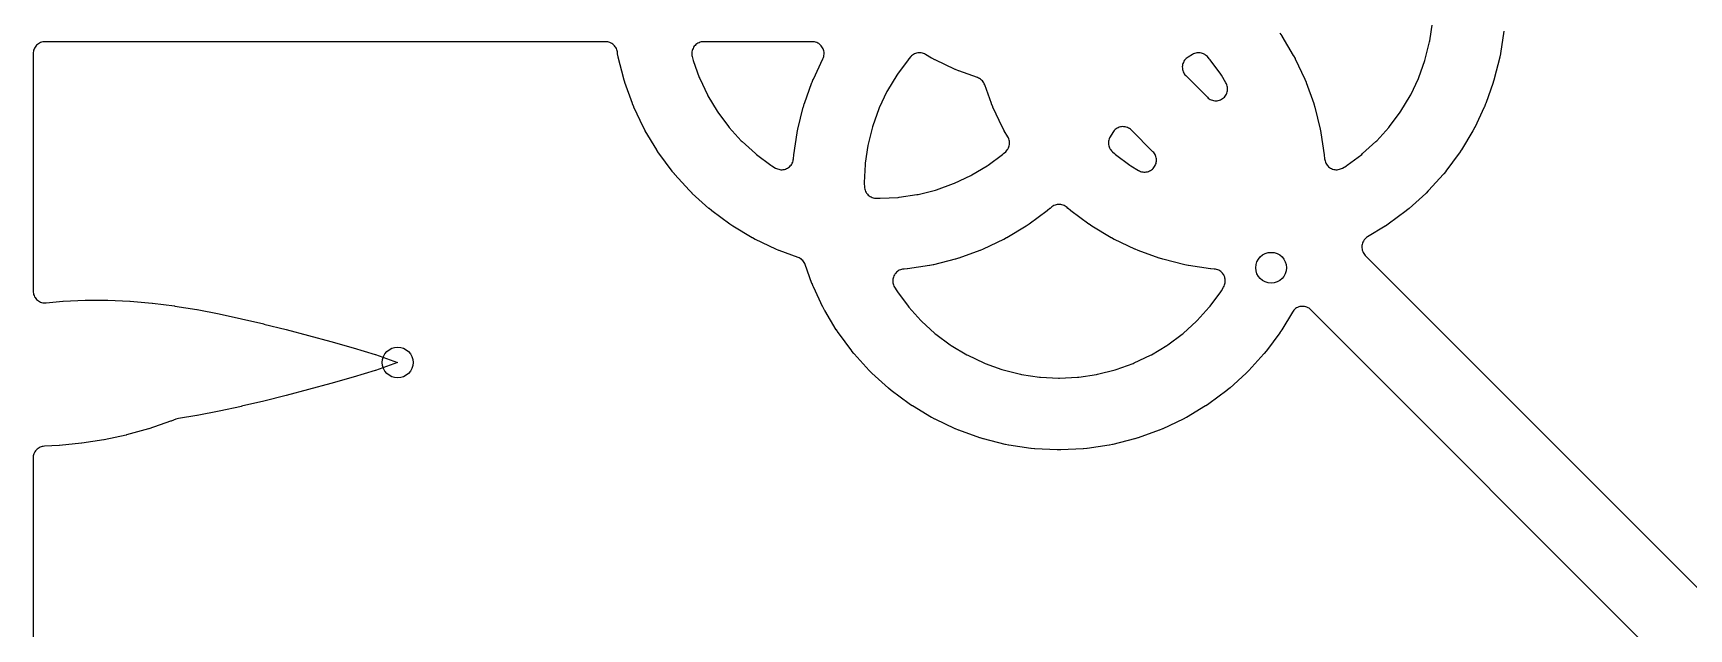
# Model space of a CAD drawing. Header units: millimetres. Extents: x -54 to 54, y -54 to 54.
# Drawn here: x 1.08 to 35.94, y -35.84 to -23.31 of the extents above; entities that cross this region are included whole.
import ezdxf

# ---------------------------------------------------------------- set-up
doc = ezdxf.new("R2010")
doc.units = ezdxf.units.MM
doc.layers.add('CUT_INNER', color=6, linetype='Continuous')
doc.layers.add('ENGRAVE', color=7, linetype='Continuous')

msp = doc.modelspace()

# ---------------------------------------------------------------- linework, layer by layer
at = {"layer": 'CUT_INNER'}
for points in [[(27.3263, -23.3071), (27.3299, -23.3121), (27.3677, -23.3687), (27.371, -23.3739), (27.613, -23.7777), (27.616, -23.7831), (27.6481, -23.8431), (27.6509, -23.8486), (27.8522, -24.2742), (27.8546, -24.2798), (27.8807, -24.3426), (27.8829, -24.3484), (28.0415, -24.7916), (28.0434, -24.7975), (28.0632, -24.8626), (28.0648, -24.8685), (28.1792, -25.3252), (28.1806, -25.3312), (28.1938, -25.3979), (28.1949, -25.404), (28.264, -25.8697), (28.2647, -25.8758), (28.2714, -25.9435), (28.2718, -25.9494), (28.2748, -25.9735), (28.28, -25.9971), (28.2876, -26.0202), (28.2973, -26.0424), (28.3092, -26.0635), (28.323, -26.0835), (28.3387, -26.1019), (28.3561, -26.1188), (28.3751, -26.1339), (28.3954, -26.1471), (28.4169, -26.1583), (28.4394, -26.1673), (28.4627, -26.1741), (28.4865, -26.1786), (28.5106, -26.1808), (28.5349, -26.1807), (28.559, -26.1782), (28.5827, -26.1733), (28.6059, -26.1662), (28.6283, -26.1569), (28.6497, -26.1455), (28.729, -26.0979), (28.7494, -26.0843), (29.0531, -25.859), (29.0721, -25.8435), (29.3522, -25.5896), (29.3696, -25.5722), (29.6235, -25.2921), (29.639, -25.2731), (29.8643, -24.9694), (29.8779, -24.949), (30.0723, -24.6247), (30.0839, -24.6031), (30.2455, -24.2613), (30.2549, -24.2386), (30.3823, -23.8826), (30.3894, -23.8592), (30.4813, -23.4924), (30.4861, -23.4683), (30.5415, -23.0943)], [(32.044, -23.2703), (31.9749, -23.736), (31.9738, -23.7421), (31.9606, -23.8088), (31.9592, -23.8148), (31.8448, -24.2715), (31.8432, -24.2774), (31.8234, -24.3425), (31.8215, -24.3484), (31.6629, -24.7916), (31.6607, -24.7974), (31.6346, -24.8602), (31.6322, -24.8658), (31.4309, -25.2914), (31.4281, -25.2969), (31.396, -25.3569), (31.393, -25.3623), (31.151, -25.7661), (31.1477, -25.7713), (31.1099, -25.8279), (31.1063, -25.8329), (30.8259, -26.211), (30.8221, -26.2159), (30.7789, -26.2685), (30.7749, -26.2731), (30.4588, -26.622), (30.4545, -26.6264), (30.4064, -26.6745), (30.402, -26.6788), (30.0531, -26.9949), (30.0485, -26.9989), (29.9959, -27.0421), (29.991, -27.0459), (29.6129, -27.3263), (29.6079, -27.3299), (29.5513, -27.3677), (29.5461, -27.371), (29.1771, -27.5921), (29.1562, -27.6062), (29.1367, -27.6222), (29.119, -27.6402), (29.1032, -27.6598), (29.0895, -27.681), (29.0779, -27.7034), (29.0687, -27.7268), (29.0619, -27.7511), (29.0575, -27.776), (29.0557, -27.8011), (29.0564, -27.8263), (29.0597, -27.8513), (29.0654, -27.8759), (29.0736, -27.8997), (29.0842, -27.9226), (29.097, -27.9443), (29.1119, -27.9646), (29.1289, -27.9833), (36.6626, -35.5171)], [(35.5171, -36.6626), (27.9833, -29.1289), (27.9646, -29.1119), (27.9443, -29.097), (27.9226, -29.0842), (27.8997, -29.0736), (27.8759, -29.0654), (27.8513, -29.0597), (27.8263, -29.0564), (27.8011, -29.0557), (27.776, -29.0575), (27.7511, -29.0619), (27.7268, -29.0687), (27.7034, -29.0779), (27.681, -29.0895), (27.6598, -29.1032), (27.6402, -29.119), (27.6222, -29.1367), (27.6062, -29.1562), (27.5921, -29.1771), (27.371, -29.5461), (27.3677, -29.5513), (27.3299, -29.6079), (27.3263, -29.6129), (27.0459, -29.991), (27.0421, -29.9959), (26.9989, -30.0485), (26.9949, -30.0531), (26.6788, -30.402), (26.6745, -30.4064), (26.6264, -30.4545), (26.622, -30.4588), (26.2731, -30.7749), (26.2685, -30.7789), (26.2159, -30.8221), (26.211, -30.8259), (25.8329, -31.1063), (25.8279, -31.1099), (25.7713, -31.1477), (25.7661, -31.151), (25.3623, -31.393), (25.3569, -31.396), (25.2969, -31.4281), (25.2914, -31.4309), (24.8658, -31.6322), (24.8602, -31.6346), (24.7974, -31.6607), (24.7916, -31.6629), (24.3484, -31.8215), (24.3425, -31.8234), (24.2774, -31.8432), (24.2715, -31.8448), (23.8148, -31.9592), (23.8088, -31.9606), (23.7421, -31.9738), (23.736, -31.9749), (23.2703, -32.044), (23.2642, -32.0447), (23.1965, -32.0514), (23.1904, -32.0518), (22.7202, -32.0749), (22.714, -32.0751), (22.646, -32.0751), (22.6398, -32.0749), (22.1696, -32.0518), (22.1635, -32.0514), (22.0958, -32.0447), (22.0897, -32.044), (21.624, -31.9749), (21.6179, -31.9738), (21.5512, -31.9606), (21.5452, -31.9592), (21.0885, -31.8448), (21.0826, -31.8432), (21.0175, -31.8234), (21.0116, -31.8215), (20.5684, -31.6629), (20.5626, -31.6607), (20.4998, -31.6346), (20.4942, -31.6322), (20.0686, -31.4309), (20.0631, -31.4281), (20.0031, -31.396), (19.9977, -31.393), (19.5939, -31.151), (19.5887, -31.1477), (19.5321, -31.1099), (19.5271, -31.1063), (19.149, -30.8259), (19.1441, -30.8221), (19.0915, -30.7789), (19.0869, -30.7749), (18.738, -30.4588), (18.7336, -30.4545), (18.6855, -30.4064), (18.6812, -30.402), (18.3651, -30.0531), (18.3611, -30.0485), (18.3179, -29.9959), (18.3141, -29.991), (18.0337, -29.6129), (18.0301, -29.6079), (17.9923, -29.5513), (17.989, -29.5461), (17.747, -29.1423), (17.744, -29.1369), (17.7119, -29.0769), (17.7091, -29.0714), (17.5078, -28.6458), (17.5054, -28.6402), (17.4793, -28.5774), (17.4771, -28.5716), (17.3354, -28.1757), (17.3261, -28.1531), (17.3145, -28.1314), (17.3009, -28.111), (17.2853, -28.0921), (17.2679, -28.0747), (17.249, -28.0591), (17.2286, -28.0455), (17.2069, -28.0339), (17.1843, -28.0246), (16.7884, -27.8829), (16.7826, -27.8807), (16.7198, -27.8546), (16.7142, -27.8522), (16.2886, -27.6509), (16.2831, -27.6481), (16.2231, -27.616), (16.2177, -27.613), (15.8139, -27.371), (15.8087, -27.3677), (15.7521, -27.3299), (15.7471, -27.3263), (15.369, -27.0459), (15.3641, -27.0421), (15.3115, -26.9989), (15.3069, -26.9949), (14.958, -26.6788), (14.9536, -26.6745), (14.9055, -26.6264), (14.9012, -26.622), (14.5851, -26.2731), (14.5811, -26.2685), (14.5379, -26.2159), (14.5341, -26.211), (14.2537, -25.8329), (14.2501, -25.8279), (14.2123, -25.7713), (14.209, -25.7661), (13.967, -25.3623), (13.964, -25.3569), (13.9319, -25.2969), (13.9291, -25.2914), (13.7278, -24.8658), (13.7254, -24.8602), (13.6993, -24.7974), (13.6971, -24.7916), (13.5385, -24.3484), (13.5366, -24.3425), (13.5168, -24.2774), (13.5152, -24.2715), (13.4008, -23.8148), (13.3994, -23.8088), (13.3862, -23.7421), (13.3851, -23.736), (13.3803, -23.7033), (13.3757, -23.68), (13.3689, -23.6573), (13.36, -23.6353), (13.3491, -23.6143), (13.3362, -23.5944), (13.3215, -23.5758), (13.3051, -23.5587), (13.2871, -23.5432), (13.2678, -23.5294), (13.2472, -23.5176), (13.2256, -23.5078), (13.2032, -23.5001), (13.1801, -23.4945), (13.1567, -23.4911), (13.133, -23.49), (1.33, -23.49), (1.3055, -23.4912), (1.2812, -23.4948), (1.2574, -23.5008), (1.2343, -23.509), (1.2122, -23.5195), (1.1911, -23.5321), (1.1714, -23.5467), (1.1532, -23.5632), (1.1367, -23.5814), (1.1221, -23.6011), (1.1095, -23.6222), (1.099, -23.6443), (1.0908, -23.6674), (1.0848, -23.6912), (1.0812, -23.7155), (1.08, -23.74), (1.08, -28.7338), (1.0812, -28.7583), (1.0848, -28.7826), (1.0908, -28.8064), (1.0991, -28.8296), (1.1096, -28.8518), (1.1223, -28.8728), (1.1369, -28.8926), (1.1534, -28.9107), (1.1717, -28.9272), (1.1914, -28.9418), (1.2125, -28.9544), (1.2347, -28.9649), (1.2579, -28.9731), (1.2817, -28.9791), (1.306, -28.9826), (1.3306, -28.9838), (1.3551, -28.9825), (1.7088, -28.9468), (1.7153, -28.9463), (2.1785, -28.9238), (2.1847, -28.9236), (2.6483, -28.924), (2.654, -28.9241), (3.1181, -28.9458), (3.1234, -28.9462), (3.5879, -28.9876), (3.5927, -28.9882), (4.0578, -29.0475), (4.0619, -29.0481), (4.5277, -29.1234), (4.5312, -29.124), (4.9975, -29.2133), (5.0005, -29.2139), (5.4674, -29.3149), (5.4697, -29.3155), (5.9372, -29.4262), (5.939, -29.4267), (6.407, -29.5451), (6.4084, -29.5454), (6.8763, -29.6695), (7.346, -29.7982), (7.8158, -29.9304), (7.817, -29.9308), (8.2824, -30.0671), (8.2895, -30.0694), (8.7495, -30.2347), (8.7547, -30.2369), (8.7495, -30.2391), (8.2895, -30.4044), (8.2824, -30.4067), (7.817, -30.543), (7.8158, -30.5434), (7.3477, -30.6752), (6.8783, -30.8038), (6.4084, -30.9284), (6.407, -30.9287), (5.939, -31.0471), (5.9372, -31.0476), (5.4697, -31.1584), (5.4674, -31.1589), (5.0005, -31.2599), (4.9975, -31.2605), (4.5312, -31.3498), (4.5277, -31.3504), (4.1394, -31.4132), (4.1111, -31.4195), (4.0837, -31.429), (3.9835, -31.4705), (3.9759, -31.4733), (3.5137, -31.6306), (3.5066, -31.6328), (3.0441, -31.76), (3.0371, -31.7617), (2.5745, -31.8608), (2.5676, -31.862), (2.1048, -31.9343), (2.0981, -31.9352), (1.6352, -31.9819), (1.6287, -31.9824), (1.3179, -31.9975), (1.2942, -31.9998), (1.2709, -32.0043), (1.248, -32.0111), (1.226, -32.0199), (1.2049, -32.0308), (1.1849, -32.0437), (1.1662, -32.0584), (1.149, -32.0748), (1.1334, -32.0928), (1.1196, -32.1122), (1.1078, -32.1328), (1.0979, -32.1544), (1.0901, -32.1769), (1.0845, -32.2), (1.0811, -32.2235), (1.08, -32.2472), (1.08, -46.0254)]]:
    msp.add_lwpolyline(points, dxfattribs=at)
for points in [[(15.4957, -24.9694), (15.721, -25.2731), (15.7365, -25.2921), (15.9904, -25.5722), (16.0078, -25.5896), (16.2879, -25.8435), (16.3069, -25.859), (16.6106, -26.0843), (16.631, -26.0979), (16.7103, -26.1455), (16.7317, -26.1569), (16.7541, -26.1662), (16.7773, -26.1733), (16.801, -26.1782), (16.8251, -26.1807), (16.8494, -26.1808), (16.8735, -26.1786), (16.8973, -26.1741), (16.9206, -26.1673), (16.9431, -26.1583), (16.9646, -26.1471), (16.9849, -26.1339), (17.0039, -26.1188), (17.0213, -26.1019), (17.037, -26.0835), (17.0508, -26.0635), (17.0627, -26.0424), (17.0724, -26.0202), (17.08, -25.9971), (17.0852, -25.9735), (17.0882, -25.9494), (17.0886, -25.9435), (17.0953, -25.8758), (17.096, -25.8697), (17.1651, -25.404), (17.1662, -25.3979), (17.1794, -25.3312), (17.1808, -25.3252), (17.2952, -24.8685), (17.2968, -24.8626), (17.3166, -24.7975), (17.3185, -24.7916), (17.4771, -24.3484), (17.4793, -24.3426), (17.5054, -24.2798), (17.5078, -24.2742), (17.7099, -23.8469), (17.7191, -23.8248), (17.7261, -23.8019), (17.731, -23.7784), (17.7335, -23.7546), (17.7338, -23.7307), (17.7317, -23.7068), (17.7274, -23.6832), (17.7208, -23.6602), (17.7121, -23.6379), (17.7013, -23.6165), (17.6885, -23.5963), (17.6738, -23.5774), (17.6574, -23.5599), (17.6393, -23.5442), (17.6199, -23.5302), (17.5992, -23.5182), (17.5774, -23.5081), (17.5548, -23.5003), (17.5316, -23.4946), (17.5078, -23.4911), (17.4839, -23.49), (15.1985, -23.49), (15.1733, -23.4913), (15.1484, -23.4951), (15.124, -23.5014), (15.1003, -23.5101), (15.0776, -23.5211), (15.0562, -23.5344), (15.0362, -23.5498), (15.0179, -23.5671), (15.0014, -23.5862), (14.9869, -23.6068), (14.9746, -23.6288), (14.9645, -23.6519), (14.9568, -23.676), (14.9516, -23.7006), (14.9489, -23.7257), (14.9487, -23.7509), (14.9511, -23.776), (14.956, -23.8007), (14.9706, -23.8592), (14.9777, -23.8826), (15.1051, -24.2386), (15.1145, -24.2613), (15.2761, -24.6031), (15.2877, -24.6247), (15.4821, -24.949)], [(18.6539, -25.6717), (18.5985, -26.0457), (18.5961, -26.0701), (18.5775, -26.4477), (18.5775, -26.4723), (18.5809, -26.5416), (18.5833, -26.5661), (18.5881, -26.5901), (18.5952, -26.6136), (18.6046, -26.6363), (18.6162, -26.6579), (18.6298, -26.6783), (18.6454, -26.6973), (18.6627, -26.7146), (18.6817, -26.7302), (18.7021, -26.7438), (18.7237, -26.7554), (18.7464, -26.7648), (18.7699, -26.7719), (18.7939, -26.7767), (18.8184, -26.7791), (18.8877, -26.7825), (18.9123, -26.7825), (19.2899, -26.7639), (19.3143, -26.7615), (19.6883, -26.7061), (19.7124, -26.7013), (20.0792, -26.6094), (20.1026, -26.6023), (20.4586, -26.4749), (20.4813, -26.4655), (20.8231, -26.3039), (20.8447, -26.2923), (21.169, -26.0979), (21.1894, -26.0843), (21.4931, -25.859), (21.5121, -25.8435), (21.5566, -25.8031), (21.574, -25.7858), (21.5895, -25.7668), (21.6032, -25.7464), (21.6147, -25.7248), (21.6241, -25.7021), (21.6312, -25.6786), (21.636, -25.6546), (21.6384, -25.6301), (21.6384, -25.6056), (21.636, -25.5812), (21.6312, -25.5571), (21.6241, -25.5337), (21.6147, -25.511), (21.6032, -25.4893), (21.527, -25.3623), (21.524, -25.3569), (21.4919, -25.2969), (21.4891, -25.2914), (21.2878, -24.8658), (21.2854, -24.8602), (21.2593, -24.7974), (21.2571, -24.7916), (21.1154, -24.3957), (21.1061, -24.3731), (21.0945, -24.3514), (21.0809, -24.331), (21.0653, -24.3121), (21.0479, -24.2947), (21.029, -24.2791), (21.0086, -24.2655), (20.9869, -24.2539), (20.9643, -24.2446), (20.5684, -24.1029), (20.5626, -24.1007), (20.4998, -24.0746), (20.4942, -24.0722), (20.0686, -23.8709), (20.0631, -23.8681), (20.0031, -23.836), (19.9977, -23.833), (19.8707, -23.7568), (19.849, -23.7453), (19.8263, -23.7359), (19.8029, -23.7288), (19.7788, -23.724), (19.7544, -23.7216), (19.7299, -23.7216), (19.7054, -23.724), (19.6814, -23.7288), (19.6579, -23.7359), (19.6352, -23.7453), (19.6136, -23.7568), (19.5932, -23.7705), (19.5742, -23.786), (19.5569, -23.8034), (19.5165, -23.8479), (19.501, -23.8669), (19.2757, -24.1706), (19.2621, -24.191), (19.0677, -24.5153), (19.0561, -24.5369), (18.8945, -24.8787), (18.8851, -24.9014), (18.7577, -25.2574), (18.7506, -25.2808), (18.6587, -25.6476)], [(25.3762, -23.8262), (25.3567, -23.8422), (25.339, -23.8602), (25.3232, -23.8798), (25.3095, -23.901), (25.2979, -23.9234), (25.2887, -23.9468), (25.2819, -23.9711), (25.2775, -23.996), (25.2757, -24.0211), (25.2764, -24.0463), (25.2797, -24.0713), (25.2854, -24.0959), (25.2936, -24.1197), (25.3042, -24.1426), (25.317, -24.1643), (25.3319, -24.1846), (25.3489, -24.2033), (25.8038, -24.6583), (25.8223, -24.675), (25.8424, -24.6898), (25.8638, -24.7026), (25.8865, -24.7131), (25.91, -24.7214), (25.9343, -24.7272), (25.959, -24.7306), (25.984, -24.7315), (26.0089, -24.7299), (26.0335, -24.7258), (26.0576, -24.7194), (26.0809, -24.7105), (26.1032, -24.6993), (26.1244, -24.686), (26.144, -24.6707), (26.1621, -24.6534), (26.1783, -24.6345), (26.1926, -24.614), (26.2047, -24.5922), (26.2147, -24.5693), (26.2222, -24.5455), (26.2274, -24.5211), (26.2301, -24.4963), (26.2304, -24.4714), (26.2281, -24.4465), (26.2234, -24.422), (26.2162, -24.3981), (26.2068, -24.375), (26.195, -24.353), (26.0979, -24.191), (26.0843, -24.1706), (25.859, -23.8669), (25.8435, -23.8479), (25.8031, -23.8034), (25.7858, -23.786), (25.7668, -23.7705), (25.7464, -23.7568), (25.7248, -23.7453), (25.7021, -23.7359), (25.6786, -23.7288), (25.6546, -23.724), (25.6301, -23.7216), (25.6056, -23.7216), (25.5812, -23.724), (25.5571, -23.7288), (25.5337, -23.7359), (25.511, -23.7453), (25.4893, -23.7568), (25.3971, -23.8121)], [(23.7453, -25.511), (23.7359, -25.5337), (23.7288, -25.5571), (23.724, -25.5812), (23.7216, -25.6056), (23.7216, -25.6301), (23.724, -25.6546), (23.7288, -25.6786), (23.7359, -25.7021), (23.7453, -25.7248), (23.7568, -25.7464), (23.7705, -25.7668), (23.786, -25.7858), (23.8034, -25.8031), (23.8479, -25.8435), (23.8669, -25.859), (24.1706, -26.0843), (24.191, -26.0979), (24.353, -26.195), (24.3743, -26.2064), (24.3965, -26.2157), (24.4196, -26.2228), (24.4432, -26.2276), (24.4672, -26.2302), (24.4913, -26.2304), (24.5154, -26.2283), (24.5391, -26.2239), (24.5623, -26.2172), (24.5847, -26.2083), (24.6062, -26.1973), (24.6265, -26.1843), (24.6454, -26.1693), (24.6629, -26.1527), (24.6786, -26.1344), (24.6925, -26.1147), (24.7044, -26.0937), (24.7143, -26.0717), (24.722, -26.0488), (24.7275, -26.0253), (24.7306, -26.0014), (24.7315, -25.9773), (24.73, -25.9532), (24.7262, -25.9294), (24.7201, -25.9061), (24.7118, -25.8834), (24.7014, -25.8616), (24.6889, -25.841), (24.6745, -25.8217), (24.6583, -25.8038), (24.2033, -25.3489), (24.1846, -25.3319), (24.1643, -25.317), (24.1426, -25.3042), (24.1197, -25.2936), (24.0959, -25.2854), (24.0713, -25.2797), (24.0463, -25.2764), (24.0211, -25.2757), (23.996, -25.2775), (23.9711, -25.2819), (23.9468, -25.2887), (23.9234, -25.2979), (23.901, -25.3095), (23.8798, -25.3232), (23.8602, -25.339), (23.8422, -25.3567), (23.8262, -25.3762), (23.8121, -25.3971), (23.7568, -25.4893)], [(19.3865, -28.2748), (19.3629, -28.28), (19.3398, -28.2876), (19.3176, -28.2973), (19.2965, -28.3092), (19.2765, -28.323), (19.2581, -28.3387), (19.2412, -28.3561), (19.2261, -28.3751), (19.2129, -28.3954), (19.2017, -28.4169), (19.1927, -28.4394), (19.1859, -28.4627), (19.1814, -28.4865), (19.1792, -28.5106), (19.1793, -28.5349), (19.1818, -28.559), (19.1867, -28.5827), (19.1938, -28.6059), (19.2031, -28.6283), (19.2145, -28.6497), (19.2621, -28.729), (19.2757, -28.7494), (19.501, -29.0531), (19.5165, -29.0721), (19.7704, -29.3522), (19.7878, -29.3696), (20.0679, -29.6235), (20.0869, -29.639), (20.3906, -29.8643), (20.411, -29.8779), (20.7353, -30.0723), (20.7569, -30.0839), (21.0987, -30.2455), (21.1214, -30.2549), (21.4774, -30.3823), (21.5008, -30.3894), (21.8676, -30.4813), (21.8917, -30.4861), (22.2657, -30.5415), (22.2901, -30.5439), (22.6677, -30.5625), (22.6923, -30.5625), (23.0699, -30.5439), (23.0943, -30.5415), (23.4683, -30.4861), (23.4924, -30.4813), (23.8592, -30.3894), (23.8826, -30.3823), (24.2386, -30.2549), (24.2613, -30.2455), (24.6031, -30.0839), (24.6247, -30.0723), (24.949, -29.8779), (24.9694, -29.8643), (25.2731, -29.639), (25.2921, -29.6235), (25.5722, -29.3696), (25.5896, -29.3522), (25.8435, -29.0721), (25.859, -29.0531), (26.0843, -28.7494), (26.0979, -28.729), (26.1455, -28.6497), (26.1569, -28.6283), (26.1662, -28.6059), (26.1733, -28.5827), (26.1782, -28.559), (26.1807, -28.5349), (26.1808, -28.5106), (26.1786, -28.4865), (26.1741, -28.4627), (26.1673, -28.4394), (26.1583, -28.4169), (26.1471, -28.3954), (26.1339, -28.3751), (26.1188, -28.3561), (26.1019, -28.3387), (26.0835, -28.323), (26.0635, -28.3092), (26.0424, -28.2973), (26.0202, -28.2876), (25.9971, -28.28), (25.9735, -28.2748), (25.9494, -28.2718), (25.9435, -28.2714), (25.8758, -28.2647), (25.8697, -28.264), (25.404, -28.1949), (25.3979, -28.1938), (25.3312, -28.1806), (25.3252, -28.1792), (24.8685, -28.0648), (24.8626, -28.0632), (24.7975, -28.0434), (24.7916, -28.0415), (24.3484, -27.8829), (24.3426, -27.8807), (24.2798, -27.8546), (24.2742, -27.8522), (23.8486, -27.6509), (23.8431, -27.6481), (23.7831, -27.616), (23.7777, -27.613), (23.3739, -27.371), (23.3687, -27.3677), (23.3121, -27.3299), (23.3071, -27.3263), (22.929, -27.0459), (22.9241, -27.0421), (22.8715, -26.9989), (22.8669, -26.9949), (22.8479, -26.9777), (22.8289, -26.9622), (22.8085, -26.9485), (22.7869, -26.937), (22.7642, -26.9276), (22.7407, -26.9205), (22.7167, -26.9157), (22.6923, -26.9133), (22.6677, -26.9133), (22.6433, -26.9157), (22.6193, -26.9205), (22.5958, -26.9276), (22.5731, -26.937), (22.5515, -26.9485), (22.5311, -26.9622), (22.5121, -26.9777), (22.4931, -26.9949), (22.4885, -26.9989), (22.4359, -27.0421), (22.431, -27.0459), (22.0529, -27.3263), (22.0479, -27.3299), (21.9913, -27.3677), (21.9861, -27.371), (21.5823, -27.613), (21.5769, -27.616), (21.5169, -27.6481), (21.5114, -27.6509), (21.0858, -27.8522), (21.0802, -27.8546), (21.0174, -27.8807), (21.0116, -27.8829), (20.5684, -28.0415), (20.5625, -28.0434), (20.4974, -28.0632), (20.4915, -28.0648), (20.0348, -28.1792), (20.0288, -28.1806), (19.9621, -28.1938), (19.956, -28.1949), (19.4903, -28.264), (19.4842, -28.2647), (19.4165, -28.2714), (19.4106, -28.2718)]]:
    msp.add_lwpolyline(points, close=True, dxfattribs=at)
at = {"layer": 'ENGRAVE'}
for centre in [(27.1453, -28.2437), (8.7555, -30.2369)]:
    msp.add_circle(centre, 0.324, dxfattribs=at)

doc.saveas('drawing.dxf')
